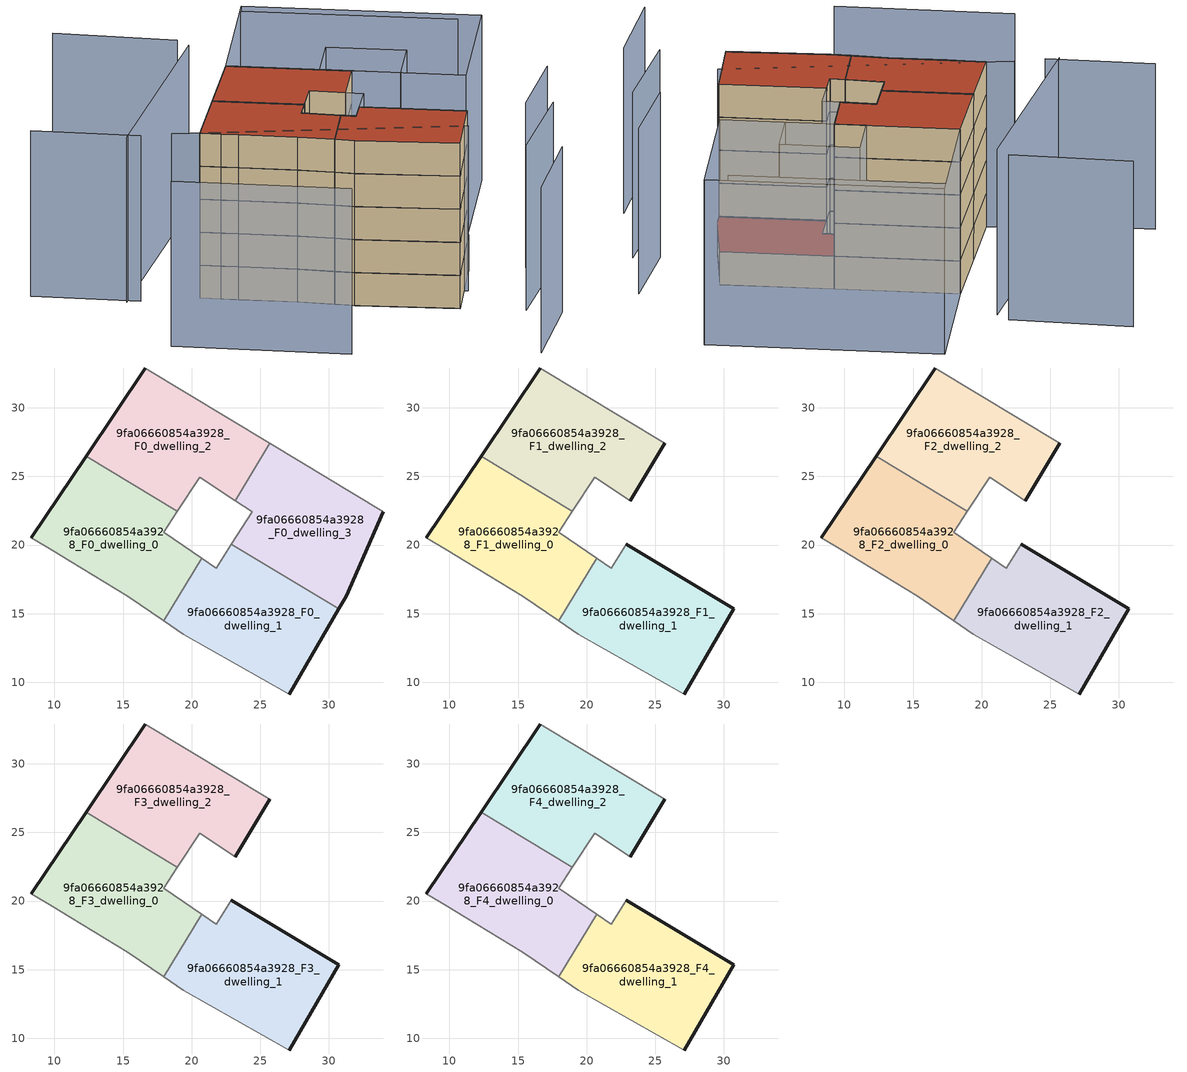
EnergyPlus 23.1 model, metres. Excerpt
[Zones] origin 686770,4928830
9fa06660854a3928_F0_dwelling_0
 floor ground (EU_floor_Construction): 17.96,14.48 20.73,19.05 17.97,20.94 18.96,22.45 12.3,26.48 8.31,20.55 9.83,19.63 11.14,18.83 15.35,16.27 z0
 wall outside (EU_wall_Construction): 8.31,20.55 12.3,26.48 z0:3
 wall adiabatic (EU_wall_Construction): 17.96,14.48 15.35,16.27 11.14,18.83 9.83,19.63 8.31,20.55 / 18.96,22.45 17.97,20.94 20.73,19.05 z0:3
 wall to 9fa06660854a3928_F0_dwelling_1 (EU_wall_Construction): 20.73,19.05 17.96,14.48 z0:3
 wall to 9fa06660854a3928_F0_dwelling_2 (EU_wall_Construction): 12.3,26.48 18.96,22.45 z0:3
9fa06660854a3928_F0_dwelling_1
 floor ground (EU_floor_Construction): 27.11,9.15 30.71,15.34 22.9,20.07 21.78,18.33 20.73,19.05 17.96,14.48 19.38,13.51 z0
 wall outside (EU_wall_Construction): 30.71,15.34 27.11,9.15 z0:3
 wall adiabatic (EU_wall_Construction): 27.11,9.15 19.38,13.51 17.96,14.48 / 20.73,19.05 21.78,18.33 22.9,20.07 z0:3
 wall to 9fa06660854a3928_F0_dwelling_3 (EU_wall_Construction): 22.9,20.07 30.71,15.34 z0:3
9fa06660854a3928_F0_dwelling_2
 floor ground (EU_floor_Construction): 23.18,23.22 25.71,27.4 16.62,32.9 12.3,26.48 18.96,22.45 20.59,24.93 z0
 wall outside (EU_wall_Construction): 12.3,26.48 16.62,32.9 z0:3
 wall adiabatic (EU_wall_Construction): 16.62,32.9 25.71,27.4 / 23.18,23.22 20.59,24.93 18.96,22.45 z0:3
 wall to 9fa06660854a3928_F0_dwelling_3 (EU_wall_Construction): 25.71,27.4 23.18,23.22 z0:3
9fa06660854a3928_F0_dwelling_3
 floor ground (EU_floor_Construction): 31.26,16.28 33.96,22.41 25.71,27.4 23.18,23.22 24.4,22.41 22.9,20.07 30.71,15.34 z0
 wall outside (EU_wall_Construction): 33.96,22.41 31.26,16.28 30.71,15.34 z0:3
 wall adiabatic (EU_wall_Construction): 22.9,20.07 24.4,22.41 23.18,23.22 / 25.71,27.4 33.96,22.41 z0:3
 roof outside (EU_roof_Construction): 33.96,22.41 31.26,16.28 30.71,15.34 22.9,20.07 24.4,22.41 23.18,23.22 25.71,27.4 z3
9fa06660854a3928_F1_dwelling_0
 floor to 9fa06660854a3928_F0_dwelling_0 (EU_floor_Construction): 17.96,14.48 20.73,19.05 17.97,20.94 18.96,22.45 12.3,26.48 8.31,20.55 9.83,19.63 11.14,18.83 15.35,16.27 z3
 wall outside (EU_wall_Construction): 8.31,20.55 12.3,26.48 z3:6
 wall adiabatic (EU_wall_Construction): 17.96,14.48 15.35,16.27 11.14,18.83 9.83,19.63 8.31,20.55 / 18.96,22.45 17.97,20.94 20.73,19.05 z3:6
 wall to 9fa06660854a3928_F1_dwelling_1 (EU_wall_Construction): 20.73,19.05 17.96,14.48 z3:6
 wall to 9fa06660854a3928_F1_dwelling_2 (EU_wall_Construction): 12.3,26.48 18.96,22.45 z3:6
9fa06660854a3928_F1_dwelling_1
 floor to 9fa06660854a3928_F0_dwelling_1 (EU_floor_Construction): 27.11,9.15 30.71,15.34 22.9,20.07 21.78,18.33 20.73,19.05 17.96,14.48 19.38,13.51 z3
 wall outside (EU_wall_Construction): 22.9,20.07 30.71,15.34 27.11,9.15 z3:6
 wall adiabatic (EU_wall_Construction): 27.11,9.15 19.38,13.51 17.96,14.48 / 20.73,19.05 21.78,18.33 22.9,20.07 z3:6
9fa06660854a3928_F1_dwelling_2
 floor to 9fa06660854a3928_F0_dwelling_2 (EU_floor_Construction): 23.18,23.22 25.71,27.4 16.62,32.9 12.3,26.48 18.96,22.45 20.59,24.93 z3
 wall outside (EU_wall_Construction): 12.3,26.48 16.62,32.9 / 25.71,27.4 23.18,23.22 z3:6
 wall adiabatic (EU_wall_Construction): 16.62,32.9 25.71,27.4 / 23.18,23.22 20.59,24.93 18.96,22.45 z3:6
9fa06660854a3928_F2_dwelling_0
 floor to 9fa06660854a3928_F1_dwelling_0 (EU_floor_Construction): 17.96,14.48 20.73,19.05 17.97,20.94 18.96,22.45 12.3,26.48 8.31,20.55 9.83,19.63 11.14,18.83 15.35,16.27 z6
 wall outside (EU_wall_Construction): 8.31,20.55 12.3,26.48 z6:9
 wall adiabatic (EU_wall_Construction): 17.96,14.48 15.35,16.27 11.14,18.83 9.83,19.63 8.31,20.55 / 18.96,22.45 17.97,20.94 20.73,19.05 z6:9
 wall to 9fa06660854a3928_F2_dwelling_1 (EU_wall_Construction): 20.73,19.05 17.96,14.48 z6:9
 wall to 9fa06660854a3928_F2_dwelling_2 (EU_wall_Construction): 12.3,26.48 18.96,22.45 z6:9
9fa06660854a3928_F2_dwelling_1
 floor to 9fa06660854a3928_F1_dwelling_1 (EU_floor_Construction): 27.11,9.15 30.71,15.34 22.9,20.07 21.78,18.33 20.73,19.05 17.96,14.48 19.38,13.51 z6
 wall outside (EU_wall_Construction): 22.9,20.07 30.71,15.34 27.11,9.15 z6:9
 wall adiabatic (EU_wall_Construction): 27.11,9.15 19.38,13.51 17.96,14.48 / 20.73,19.05 21.78,18.33 22.9,20.07 z6:9
9fa06660854a3928_F2_dwelling_2
 floor to 9fa06660854a3928_F1_dwelling_2 (EU_floor_Construction): 23.18,23.22 25.71,27.4 16.62,32.9 12.3,26.48 18.96,22.45 20.59,24.93 z6
 wall outside (EU_wall_Construction): 12.3,26.48 16.62,32.9 / 25.71,27.4 23.18,23.22 z6:9
 wall adiabatic (EU_wall_Construction): 16.62,32.9 25.71,27.4 / 23.18,23.22 20.59,24.93 18.96,22.45 z6:9
9fa06660854a3928_F3_dwelling_0
 floor to 9fa06660854a3928_F2_dwelling_0 (EU_floor_Construction): 17.96,14.48 20.73,19.05 17.97,20.94 18.96,22.45 12.3,26.48 8.31,20.55 9.83,19.63 11.14,18.83 15.35,16.27 z9
 wall outside (EU_wall_Construction): 8.31,20.55 12.3,26.48 z9:12
 wall adiabatic (EU_wall_Construction): 17.96,14.48 15.35,16.27 11.14,18.83 9.83,19.63 8.31,20.55 / 18.96,22.45 17.97,20.94 20.73,19.05 z9:12
 wall to 9fa06660854a3928_F3_dwelling_1 (EU_wall_Construction): 20.73,19.05 17.96,14.48 z9:12
 wall to 9fa06660854a3928_F3_dwelling_2 (EU_wall_Construction): 12.3,26.48 18.96,22.45 z9:12
9fa06660854a3928_F3_dwelling_1
 floor to 9fa06660854a3928_F2_dwelling_1 (EU_floor_Construction): 27.11,9.15 30.71,15.34 22.9,20.07 21.78,18.33 20.73,19.05 17.96,14.48 19.38,13.51 z9
 wall outside (EU_wall_Construction): 22.9,20.07 30.71,15.34 27.11,9.15 z9:12
 wall adiabatic (EU_wall_Construction): 27.11,9.15 19.38,13.51 17.96,14.48 / 20.73,19.05 21.78,18.33 22.9,20.07 z9:12
9fa06660854a3928_F3_dwelling_2
 floor to 9fa06660854a3928_F2_dwelling_2 (EU_floor_Construction): 23.18,23.22 25.71,27.4 16.62,32.9 12.3,26.48 18.96,22.45 20.59,24.93 z9
 wall outside (EU_wall_Construction): 12.3,26.48 16.62,32.9 / 25.71,27.4 23.18,23.22 z9:12
 wall adiabatic (EU_wall_Construction): 16.62,32.9 25.71,27.4 / 23.18,23.22 20.59,24.93 18.96,22.45 z9:12
9fa06660854a3928_F4_dwelling_0
 floor to 9fa06660854a3928_F3_dwelling_0 (EU_floor_Construction): 17.96,14.48 20.73,19.05 17.97,20.94 18.96,22.45 12.3,26.48 8.31,20.55 9.83,19.63 11.14,18.83 15.35,16.27 z12
 wall outside (EU_wall_Construction): 8.31,20.55 12.3,26.48 z12:15
 wall adiabatic (EU_wall_Construction): 17.96,14.48 15.35,16.27 11.14,18.83 9.83,19.63 8.31,20.55 / 18.96,22.45 17.97,20.94 20.73,19.05 z12:15
 wall to 9fa06660854a3928_F4_dwelling_1 (EU_wall_Construction): 20.73,19.05 17.96,14.48 z12:15
 wall to 9fa06660854a3928_F4_dwelling_2 (EU_wall_Construction): 12.3,26.48 18.96,22.45 z12:15
 roof outside (EU_roof_Construction): 18.96,22.45 17.97,20.94 20.73,19.05 17.96,14.48 15.35,16.27 11.14,18.83 9.83,19.63 8.31,20.55 12.3,26.48 z15
9fa06660854a3928_F4_dwelling_1
 floor to 9fa06660854a3928_F3_dwelling_1 (EU_floor_Construction): 27.11,9.15 30.71,15.34 22.9,20.07 21.78,18.33 20.73,19.05 17.96,14.48 19.38,13.51 z12
 wall outside (EU_wall_Construction): 22.9,20.07 30.71,15.34 27.11,9.15 z12:15
 wall adiabatic (EU_wall_Construction): 27.11,9.15 19.38,13.51 17.96,14.48 / 20.73,19.05 21.78,18.33 22.9,20.07 z12:15
 roof outside (EU_roof_Construction): 30.71,15.34 27.11,9.15 19.38,13.51 17.96,14.48 20.73,19.05 21.78,18.33 22.9,20.07 z15
9fa06660854a3928_F4_dwelling_2
 floor to 9fa06660854a3928_F3_dwelling_2 (EU_floor_Construction): 23.18,23.22 25.71,27.4 16.62,32.9 12.3,26.48 18.96,22.45 20.59,24.93 z12
 wall outside (EU_wall_Construction): 12.3,26.48 16.62,32.9 / 25.71,27.4 23.18,23.22 z12:15
 wall adiabatic (EU_wall_Construction): 16.62,32.9 25.71,27.4 / 23.18,23.22 20.59,24.93 18.96,22.45 z12:15
 roof outside (EU_roof_Construction): 25.71,27.4 23.18,23.22 20.59,24.93 18.96,22.45 12.3,26.48 16.62,32.9 z15
shading: 29.1,-2.45 34.47,4.79 / 1.68,12.18 14.6,4.14 / 6.17,21.44 29.36,12.35 / 35.9,14.83 40.89,21.17 / 31.91,6.42 37.97,13.86 / -4.23,27.1 3.62,22.16 / 38.52,33.66 22.85,43.16 / 15.39,39.71 6.59,45.49 / 15.74,38.23 2.43,22.44 / 17.92,20.86 20.59,24.93 / 20.59,24.93 24.45,22.4 / 24.45,22.4 21.78,18.33 / 21.78,18.33 17.92,20.86 / 23.41,28.79 25.93,32.94 / 25.93,32.94 31.76,29.4 / 31.76,29.4 29.24,25.25 / 29.24,25.25 23.41,28.79 / 16.62,32.9 23.42,44.1 / 23.42,44.1 40.74,33.58 / 40.74,33.58 33.94,22.38 / 33.94,22.38 16.62,32.9 z0:15
[Building]
EU S2 Campaign: North Axis=0; Terrain=City; Solar Distribution=FullExterior
[Site:Location]
Bologna: Latitude=44.5; Longitude=11.25; Time Zone=1; Elevation=37
[SizingPeriod:WeatherFileDays]
AnnualSizingPeriod: Begin Month=1; Begin Day of Month=1; End Month=12; End Day of Month=31; Day of Week for Start Day=Monday; Use Weather File Daylight Saving Period=No; Use Weather File Rain and Snow Indicators=No
[MATERIAL]
EU_InternalMass_Material: Roughness=MediumRough; Thickness=0.1; Conductivity=1; Density=1800; Specific Heat=900; Thermal Absorptance=0.9; Solar Absorptance=0.7; Visible Absorptance=0.7
[MATERIAL:NOMASS] Roughness=MediumRough; Thermal Absorptance=0.9; Solar Absorptance=0.7; Visible Absorptance=0.7
Name | Thermal Resistance
EU_wall_NoMass | 0.905828
EU_roof_NoMass | 0.37593
EU_floor_NoMass | 0.67114
[CONSTRUCTION]
EU_wall_Construction: EU_wall_NoMass
EU_roof_Construction: EU_roof_NoMass
EU_floor_Construction: EU_floor_NoMass
EU_InternalMass_Construction: EU_InternalMass_Material
[ZONE] Type=1; Multiplier=1; Ceiling Height=autocalculate; Floor Area=autocalculate; Part of Total Floor Area=Yes
Name | Volume
9fa06660854a3928_F0_dwelling_0 | 223.002
9fa06660854a3928_F1_dwelling_0; 9fa06660854a3928_F2_dwelling_0; 9fa06660854a3928_F3_dwelling_0; 9fa06660854a3928_F4_dwelling_0 | 223.006
9fa06660854a3928_F0_dwelling_1 | 223.012
9fa06660854a3928_F1_dwelling_1; 9fa06660854a3928_F2_dwelling_1; 9fa06660854a3928_F3_dwelling_1; 9fa06660854a3928_F4_dwelling_1 | 223.014
9fa06660854a3928_F0_dwelling_2 | 222.994
9fa06660854a3928_F1_dwelling_2; 9fa06660854a3928_F2_dwelling_2; 9fa06660854a3928_F3_dwelling_2; 9fa06660854a3928_F4_dwelling_2 | 222.992
9fa06660854a3928_F0_dwelling_3 | 222.99
[INTERNALMASS] Construction=EU_InternalMass_Construction
Name | Zone or ZoneList | Surface Area
9fa06660854a3928_F0_dwelling_0_EU_InternalMass | 9fa06660854a3928_F0_dwelling_0 | 74.3332
9fa06660854a3928_F0_dwelling_1_EU_InternalMass | 9fa06660854a3928_F0_dwelling_1 | 74.3374
9fa06660854a3928_F0_dwelling_2_EU_InternalMass | 9fa06660854a3928_F0_dwelling_2 | 74.3313
9fa06660854a3928_F0_dwelling_3_EU_InternalMass | 9fa06660854a3928_F0_dwelling_3 | 74.3289
9fa06660854a3928_F1_dwelling_0_EU_InternalMass | 9fa06660854a3928_F1_dwelling_0 | 99.1099
9fa06660854a3928_F1_dwelling_1_EU_InternalMass | 9fa06660854a3928_F1_dwelling_1 | 99.1089
9fa06660854a3928_F1_dwelling_2_EU_InternalMass | 9fa06660854a3928_F1_dwelling_2 | 99.1104
9fa06660854a3928_F2_dwelling_0_EU_InternalMass | 9fa06660854a3928_F2_dwelling_0 | 99.1099
9fa06660854a3928_F2_dwelling_1_EU_InternalMass | 9fa06660854a3928_F2_dwelling_1 | 99.1089
9fa06660854a3928_F2_dwelling_2_EU_InternalMass | 9fa06660854a3928_F2_dwelling_2 | 99.1104
9fa06660854a3928_F3_dwelling_0_EU_InternalMass | 9fa06660854a3928_F3_dwelling_0 | 99.1099
9fa06660854a3928_F3_dwelling_1_EU_InternalMass | 9fa06660854a3928_F3_dwelling_1 | 99.1089
9fa06660854a3928_F3_dwelling_2_EU_InternalMass | 9fa06660854a3928_F3_dwelling_2 | 99.1104
9fa06660854a3928_F4_dwelling_0_EU_InternalMass | 9fa06660854a3928_F4_dwelling_0 | 99.1099
9fa06660854a3928_F4_dwelling_1_EU_InternalMass | 9fa06660854a3928_F4_dwelling_1 | 99.1089
9fa06660854a3928_F4_dwelling_2_EU_InternalMass | 9fa06660854a3928_F4_dwelling_2 | 99.1104
[OTHEREQUIPMENT] Fuel Type=Electricity; Design Level Calculation Method=Watts/Area; Power per Zone Floor Area=1; Fraction Latent=0; Fraction Radiant=0; Fraction Lost=0; Carbon Dioxide Generation Rate=0; EndUse Subcategory=EU_Step8_InternalGains
Name | Zone or ZoneList or Space or SpaceList | Schedule
EU_Step8_InternalGain_9fa06660854a3928_F0_dwelling_0_f000 | 9fa06660854a3928_F0_dwelling_0 | EU_Step8_GainSchedule_9fa06660854a3928_F0_dwelling_0_f000
EU_Step8_InternalGain_9fa06660854a3928_F0_dwelling_1_f000 | 9fa06660854a3928_F0_dwelling_1 | EU_Step8_GainSchedule_9fa06660854a3928_F0_dwelling_1_f000
EU_Step8_InternalGain_9fa06660854a3928_F0_dwelling_2_f000 | 9fa06660854a3928_F0_dwelling_2 | EU_Step8_GainSchedule_9fa06660854a3928_F0_dwelling_2_f000
EU_Step8_InternalGain_9fa06660854a3928_F0_dwelling_3_f000 | 9fa06660854a3928_F0_dwelling_3 | EU_Step8_GainSchedule_9fa06660854a3928_F0_dwelling_3_f000
EU_Step8_InternalGain_9fa06660854a3928_F1_dwelling_0_f000 | 9fa06660854a3928_F1_dwelling_0 | EU_Step8_GainSchedule_9fa06660854a3928_F1_dwelling_0_f000
EU_Step8_InternalGain_9fa06660854a3928_F1_dwelling_1_f000 | 9fa06660854a3928_F1_dwelling_1 | EU_Step8_GainSchedule_9fa06660854a3928_F1_dwelling_1_f000
EU_Step8_InternalGain_9fa06660854a3928_F1_dwelling_2_f000 | 9fa06660854a3928_F1_dwelling_2 | EU_Step8_GainSchedule_9fa06660854a3928_F1_dwelling_2_f000
EU_Step8_InternalGain_9fa06660854a3928_F2_dwelling_0_f000 | 9fa06660854a3928_F2_dwelling_0 | EU_Step8_GainSchedule_9fa06660854a3928_F2_dwelling_0_f000
EU_Step8_InternalGain_9fa06660854a3928_F2_dwelling_1_f000 | 9fa06660854a3928_F2_dwelling_1 | EU_Step8_GainSchedule_9fa06660854a3928_F2_dwelling_1_f000
EU_Step8_InternalGain_9fa06660854a3928_F2_dwelling_2_f000 | 9fa06660854a3928_F2_dwelling_2 | EU_Step8_GainSchedule_9fa06660854a3928_F2_dwelling_2_f000
EU_Step8_InternalGain_9fa06660854a3928_F3_dwelling_0_f000 | 9fa06660854a3928_F3_dwelling_0 | EU_Step8_GainSchedule_9fa06660854a3928_F3_dwelling_0_f000
EU_Step8_InternalGain_9fa06660854a3928_F3_dwelling_1_f000 | 9fa06660854a3928_F3_dwelling_1 | EU_Step8_GainSchedule_9fa06660854a3928_F3_dwelling_1_f000
EU_Step8_InternalGain_9fa06660854a3928_F3_dwelling_2_f000 | 9fa06660854a3928_F3_dwelling_2 | EU_Step8_GainSchedule_9fa06660854a3928_F3_dwelling_2_f000
EU_Step8_InternalGain_9fa06660854a3928_F4_dwelling_0_f000 | 9fa06660854a3928_F4_dwelling_0 | EU_Step8_GainSchedule_9fa06660854a3928_F4_dwelling_0_f000
EU_Step8_InternalGain_9fa06660854a3928_F4_dwelling_1_f000 | 9fa06660854a3928_F4_dwelling_1 | EU_Step8_GainSchedule_9fa06660854a3928_F4_dwelling_1_f000
EU_Step8_InternalGain_9fa06660854a3928_F4_dwelling_2_f000 | 9fa06660854a3928_F4_dwelling_2 | EU_Step8_GainSchedule_9fa06660854a3928_F4_dwelling_2_f000
[ZONEVENTILATION:DESIGNFLOWRATE] Schedule=EU_AlwaysOn; Design Flow Rate Calculation Method=AirChanges/Hour; Air Changes per Hour=0.73129; Ventilation Type=Natural; Fan Pressure Rise=0; Fan Total Efficiency=1; Constant Term Coefficient=1; Temperature Term Coefficient=0; Velocity Term Coefficient=0; Velocity Squared Term Coefficient=0; Minimum Indoor Temperature=-100; Maximum Indoor Temperature=100; Delta Temperature=-100; Minimum Outdoor Temperature=-100; Maximum Outdoor Temperature=100; Maximum Wind Speed=40
Name | Zone or ZoneList or Space or SpaceList
EU_ConstantAir_9fa06660854a3928_F0_dwelling_0 | 9fa06660854a3928_F0_dwelling_0
EU_ConstantAir_9fa06660854a3928_F0_dwelling_1 | 9fa06660854a3928_F0_dwelling_1
EU_ConstantAir_9fa06660854a3928_F0_dwelling_2 | 9fa06660854a3928_F0_dwelling_2
EU_ConstantAir_9fa06660854a3928_F0_dwelling_3 | 9fa06660854a3928_F0_dwelling_3
EU_ConstantAir_9fa06660854a3928_F1_dwelling_0 | 9fa06660854a3928_F1_dwelling_0
EU_ConstantAir_9fa06660854a3928_F1_dwelling_1 | 9fa06660854a3928_F1_dwelling_1
EU_ConstantAir_9fa06660854a3928_F1_dwelling_2 | 9fa06660854a3928_F1_dwelling_2
EU_ConstantAir_9fa06660854a3928_F2_dwelling_0 | 9fa06660854a3928_F2_dwelling_0
EU_ConstantAir_9fa06660854a3928_F2_dwelling_1 | 9fa06660854a3928_F2_dwelling_1
EU_ConstantAir_9fa06660854a3928_F2_dwelling_2 | 9fa06660854a3928_F2_dwelling_2
EU_ConstantAir_9fa06660854a3928_F3_dwelling_0 | 9fa06660854a3928_F3_dwelling_0
EU_ConstantAir_9fa06660854a3928_F3_dwelling_1 | 9fa06660854a3928_F3_dwelling_1
EU_ConstantAir_9fa06660854a3928_F3_dwelling_2 | 9fa06660854a3928_F3_dwelling_2
EU_ConstantAir_9fa06660854a3928_F4_dwelling_0 | 9fa06660854a3928_F4_dwelling_0
EU_ConstantAir_9fa06660854a3928_F4_dwelling_1 | 9fa06660854a3928_F4_dwelling_1
EU_ConstantAir_9fa06660854a3928_F4_dwelling_2 | 9fa06660854a3928_F4_dwelling_2
[HVACTEMPLATE:THERMOSTAT] Constant Heating Setpoint=20; Constant Cooling Setpoint=50
EU_HeatOnly_9fa06660854a3928_F0_dwelling_0; EU_HeatOnly_9fa06660854a3928_F0_dwelling_1; EU_HeatOnly_9fa06660854a3928_F0_dwelling_2; EU_HeatOnly_9fa06660854a3928_F0_dwelling_3; EU_HeatOnly_9fa06660854a3928_F1_dwelling_0; EU_HeatOnly_9fa06660854a3928_F1_dwelling_1; EU_HeatOnly_9fa06660854a3928_F1_dwelling_2; EU_HeatOnly_9fa06660854a3928_F2_dwelling_0; EU_HeatOnly_9fa06660854a3928_F2_dwelling_1; EU_HeatOnly_9fa06660854a3928_F2_dwelling_2; EU_HeatOnly_9fa06660854a3928_F3_dwelling_0; EU_HeatOnly_9fa06660854a3928_F3_dwelling_1; EU_HeatOnly_9fa06660854a3928_F3_dwelling_2; EU_HeatOnly_9fa06660854a3928_F4_dwelling_0; EU_HeatOnly_9fa06660854a3928_F4_dwelling_1; EU_HeatOnly_9fa06660854a3928_F4_dwelling_2
[HVACTEMPLATE:ZONE:IDEALLOADSAIRSYSTEM] System Availability Schedule=EU_AlwaysOn; Maximum Heating Supply Air Temperature=50; Minimum Cooling Supply Air Temperature=13; Maximum Heating Supply Air Humidity Ratio=0.0156; Minimum Cooling Supply Air Humidity Ratio=0.0077; Heating Limit=NoLimit; Cooling Limit=NoLimit; Heating Availability Schedule=EU_AlwaysOn; Cooling Availability Schedule=EU_CoolingOff; Dehumidification Control Type=ConstantSensibleHeatRatio; Cooling Sensible Heat Ratio=0.7; Dehumidification Setpoint=60; Humidification Control Type=None; Humidification Setpoint=30; Outdoor Air Method=None; Outdoor Air Flow Rate per Person=0.00944; Outdoor Air Flow Rate per Zone Floor Area=0; Outdoor Air Flow Rate per Zone=0; Demand Controlled Ventilation Type=None; Outdoor Air Economizer Type=NoEconomizer; Heat Recovery Type=None; Sensible Heat Recovery Effectiveness=0.7; Latent Heat Recovery Effectiveness=0.65
Name | Template Thermostat
9fa06660854a3928_F0_dwelling_0 | EU_HeatOnly_9fa06660854a3928_F0_dwelling_0
9fa06660854a3928_F0_dwelling_1 | EU_HeatOnly_9fa06660854a3928_F0_dwelling_1
9fa06660854a3928_F0_dwelling_2 | EU_HeatOnly_9fa06660854a3928_F0_dwelling_2
9fa06660854a3928_F0_dwelling_3 | EU_HeatOnly_9fa06660854a3928_F0_dwelling_3
9fa06660854a3928_F1_dwelling_0 | EU_HeatOnly_9fa06660854a3928_F1_dwelling_0
9fa06660854a3928_F1_dwelling_1 | EU_HeatOnly_9fa06660854a3928_F1_dwelling_1
9fa06660854a3928_F1_dwelling_2 | EU_HeatOnly_9fa06660854a3928_F1_dwelling_2
9fa06660854a3928_F2_dwelling_0 | EU_HeatOnly_9fa06660854a3928_F2_dwelling_0
9fa06660854a3928_F2_dwelling_1 | EU_HeatOnly_9fa06660854a3928_F2_dwelling_1
9fa06660854a3928_F2_dwelling_2 | EU_HeatOnly_9fa06660854a3928_F2_dwelling_2
9fa06660854a3928_F3_dwelling_0 | EU_HeatOnly_9fa06660854a3928_F3_dwelling_0
9fa06660854a3928_F3_dwelling_1 | EU_HeatOnly_9fa06660854a3928_F3_dwelling_1
9fa06660854a3928_F3_dwelling_2 | EU_HeatOnly_9fa06660854a3928_F3_dwelling_2
9fa06660854a3928_F4_dwelling_0 | EU_HeatOnly_9fa06660854a3928_F4_dwelling_0
9fa06660854a3928_F4_dwelling_1 | EU_HeatOnly_9fa06660854a3928_F4_dwelling_1
9fa06660854a3928_F4_dwelling_2 | EU_HeatOnly_9fa06660854a3928_F4_dwelling_2
[SIZING:ZONE] Zone Cooling Design Supply Air Temperature Input Method=SupplyAirTemperature; Zone Cooling Design Supply Air Temperature=13; Zone Heating Design Supply Air Temperature Input Method=SupplyAirTemperature; Zone Heating Design Supply Air Temperature=50; Zone Cooling Design Supply Air Humidity Ratio=0.008; Zone Heating Design Supply Air Humidity Ratio=0.008; Cooling Design Air Flow Method=DesignDay; Cooling Design Air Flow Rate=0; Cooling Minimum Air Flow per Zone Floor Area=0.000762; Cooling Minimum Air Flow=0; Cooling Minimum Air Flow Fraction=0.2; Heating Design Air Flow Method=DesignDay; Heating Design Air Flow Rate=0; Heating Maximum Air Flow per Zone Floor Area=0.002032; Heating Maximum Air Flow=0.141576; Heating Maximum Air Flow Fraction=0.3; Account for Dedicated Outdoor Air System=No; Dedicated Outdoor Air System Control Strategy=NeutralSupplyAir; Dedicated Outdoor Air Low Setpoint Temperature for Design=autosize; Dedicated Outdoor Air High Setpoint Temperature for Design=autosize; Zone Load Sizing Method=Sensible Load Only No Latent Load; Zone Latent Cooling Design Supply Air Humidity Ratio Input Method=HumidityRatioDifference; Zone Cooling Design Supply Air Humidity Ratio Difference=0.005; Zone Latent Heating Design Supply Air Humidity Ratio Input Method=HumidityRatioDifference; Zone Humidification Design Supply Air Humidity Ratio Difference=0.005
9fa06660854a3928_F0_dwelling_0; 9fa06660854a3928_F0_dwelling_1; 9fa06660854a3928_F0_dwelling_2; 9fa06660854a3928_F0_dwelling_3; 9fa06660854a3928_F1_dwelling_0; 9fa06660854a3928_F1_dwelling_1; 9fa06660854a3928_F1_dwelling_2; 9fa06660854a3928_F2_dwelling_0; 9fa06660854a3928_F2_dwelling_1; 9fa06660854a3928_F2_dwelling_2; 9fa06660854a3928_F3_dwelling_0; 9fa06660854a3928_F3_dwelling_1; 9fa06660854a3928_F3_dwelling_2; 9fa06660854a3928_F4_dwelling_0; 9fa06660854a3928_F4_dwelling_1; 9fa06660854a3928_F4_dwelling_2
[SCHEDULE:CONSTANT]
Name | Hourly Value
EU_AlwaysOn | 1
EU_CoolingOff | 0
[SCHEDULE:FILE] Column Number=1; Rows to Skip at Top=0; Number of Hours of Data=8760; Column Separator=Comma; Interpolate to Timestep=No; Minutes per Item=60; Adjust Schedule for Daylight Savings=Yes
Name | File
EU_Step8_GainSchedule_9fa06660854a3928_F0_dwelling_0_f000 | ../../schedules/9fa06660854a3928/9fa06660854a3928_F0_dwelling_0_f000_gain.csv
EU_Step8_GainSchedule_9fa06660854a3928_F0_dwelling_1_f000 | ../../schedules/9fa06660854a3928/9fa06660854a3928_F0_dwelling_1_f000_gain.csv
EU_Step8_GainSchedule_9fa06660854a3928_F0_dwelling_2_f000 | ../../schedules/9fa06660854a3928/9fa06660854a3928_F0_dwelling_2_f000_gain.csv
EU_Step8_GainSchedule_9fa06660854a3928_F0_dwelling_3_f000 | ../../schedules/9fa06660854a3928/9fa06660854a3928_F0_dwelling_3_f000_gain.csv
EU_Step8_GainSchedule_9fa06660854a3928_F1_dwelling_0_f000 | ../../schedules/9fa06660854a3928/9fa06660854a3928_F1_dwelling_0_f000_gain.csv
EU_Step8_GainSchedule_9fa06660854a3928_F1_dwelling_1_f000 | ../../schedules/9fa06660854a3928/9fa06660854a3928_F1_dwelling_1_f000_gain.csv
EU_Step8_GainSchedule_9fa06660854a3928_F1_dwelling_2_f000 | ../../schedules/9fa06660854a3928/9fa06660854a3928_F1_dwelling_2_f000_gain.csv
EU_Step8_GainSchedule_9fa06660854a3928_F2_dwelling_0_f000 | ../../schedules/9fa06660854a3928/9fa06660854a3928_F2_dwelling_0_f000_gain.csv
EU_Step8_GainSchedule_9fa06660854a3928_F2_dwelling_1_f000 | ../../schedules/9fa06660854a3928/9fa06660854a3928_F2_dwelling_1_f000_gain.csv
EU_Step8_GainSchedule_9fa06660854a3928_F2_dwelling_2_f000 | ../../schedules/9fa06660854a3928/9fa06660854a3928_F2_dwelling_2_f000_gain.csv
EU_Step8_GainSchedule_9fa06660854a3928_F3_dwelling_0_f000 | ../../schedules/9fa06660854a3928/9fa06660854a3928_F3_dwelling_0_f000_gain.csv
EU_Step8_GainSchedule_9fa06660854a3928_F3_dwelling_1_f000 | ../../schedules/9fa06660854a3928/9fa06660854a3928_F3_dwelling_1_f000_gain.csv
EU_Step8_GainSchedule_9fa06660854a3928_F3_dwelling_2_f000 | ../../schedules/9fa06660854a3928/9fa06660854a3928_F3_dwelling_2_f000_gain.csv
EU_Step8_GainSchedule_9fa06660854a3928_F4_dwelling_0_f000 | ../../schedules/9fa06660854a3928/9fa06660854a3928_F4_dwelling_0_f000_gain.csv
EU_Step8_GainSchedule_9fa06660854a3928_F4_dwelling_1_f000 | ../../schedules/9fa06660854a3928/9fa06660854a3928_F4_dwelling_1_f000_gain.csv
EU_Step8_GainSchedule_9fa06660854a3928_F4_dwelling_2_f000 | ../../schedules/9fa06660854a3928/9fa06660854a3928_F4_dwelling_2_f000_gain.csv
